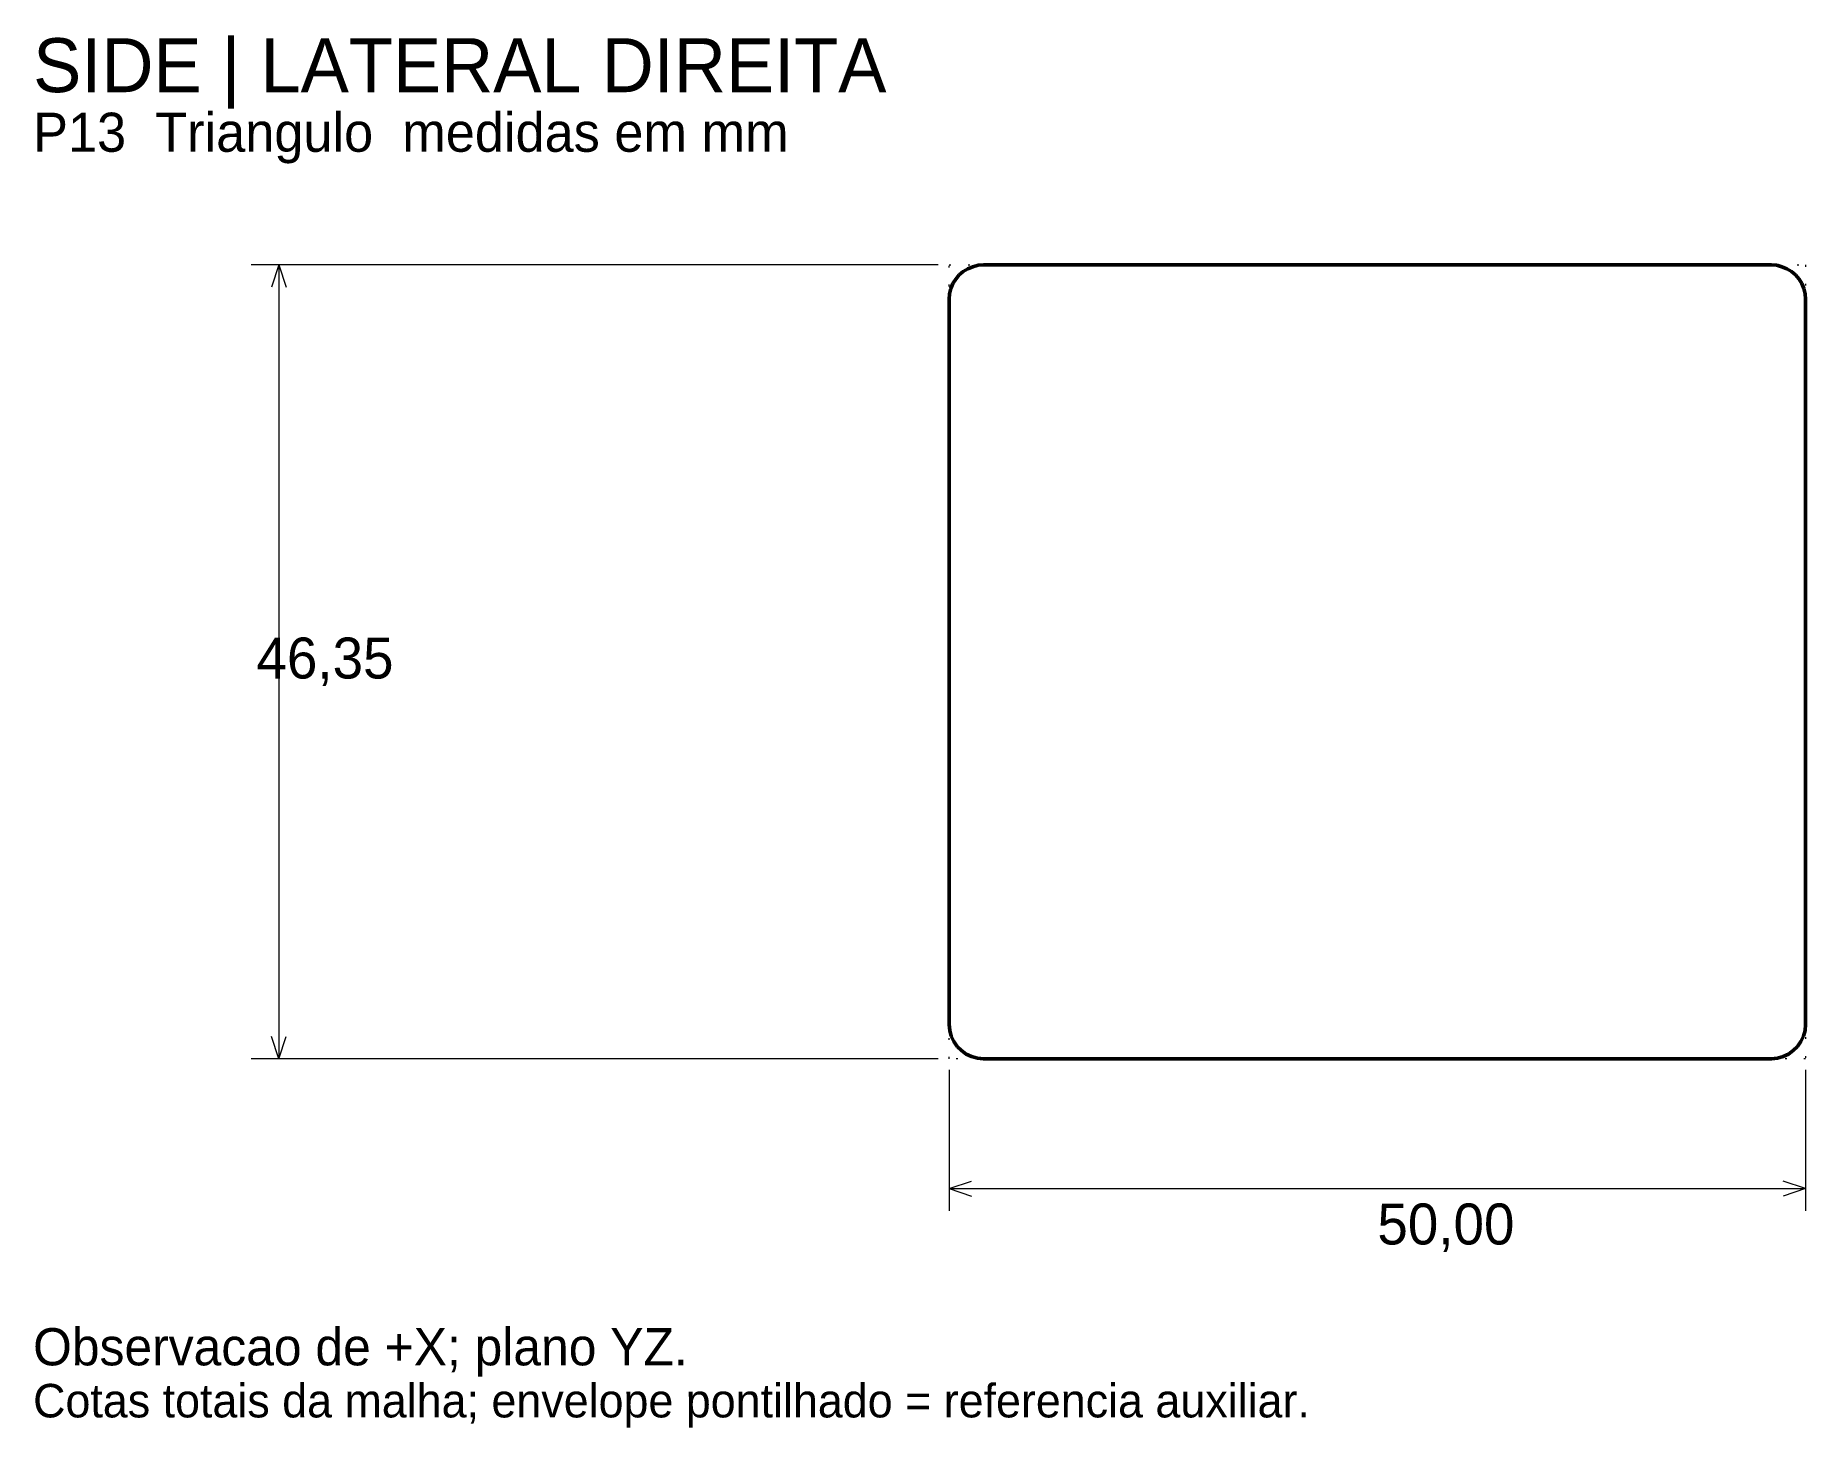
# Model space of a CAD drawing. Header units: millimetres. Extents: x 4 to 108, y 1 to 83.
import ezdxf

# ---------------------------------------------------------------- set-up
doc = ezdxf.new("R2010")
doc.units = ezdxf.units.MM
doc.linetypes.add('DOTTED', pattern=[1, 0, -1])
for name, color, linetype, lineweight in [('REFERENCE', 8, 'DOTTED', 13), ('TEXT', 7, 'CONTINUOUS', 18), ('THIN', 7, 'CONTINUOUS', 18), ('VISIBLE', 7, 'CONTINUOUS', 50)]:
    doc.layers.add(name, color=color, linetype=linetype, lineweight=lineweight)

msp = doc.modelspace()

# ---------------------------------------------------------------- linework, layer by layer
at = {"layer": 'REFERENCE'}
for p, q in [((57.61, 69.37), (107.61, 69.37)), ((57.61, 23.02), (57.61, 69.37)), ((107.61, 69.37), (107.61, 23.02)), ((107.61, 23.02), (57.61, 23.02))]:
    msp.add_line(p, q, dxfattribs=at)
at = {"layer": 'THIN'}
for p, q in [((56.96, 69.37), (16.85, 69.37)), ((18.48, 69.37), (18.04, 68.07)), ((18.48, 69.37), (18.48, 23.02)), ((18.48, 69.37), (18.91, 68.07)), ((18.48, 23.02), (18.04, 24.32)), ((18.48, 23.02), (18.91, 24.32)), ((56.96, 23.02), (16.85, 23.02)), ((57.61, 22.37), (57.61, 14.13)), ((107.61, 22.37), (107.61, 14.13)), ((57.61, 15.43), (58.91, 15.87)), ((107.61, 15.43), (106.3, 15.87)), ((57.61, 15.43), (107.61, 15.43)), ((57.61, 15.43), (58.91, 15)), ((107.61, 15.43), (106.3, 15))]:
    msp.add_line(p, q, dxfattribs=at)
at = {"layer": 'VISIBLE'}
for p, q in [((58.99, 69.27), (58.7, 69.15)), ((59.3, 69.35), (58.99, 69.27)), ((59.61, 69.37), (59.3, 69.35)), ((59.61, 69.37), (105.61, 69.37)), ((105.61, 69.37), (105.92, 69.35)), ((105.92, 69.35), (106.23, 69.27)), ((106.23, 69.27), (106.52, 69.15)), ((57.83, 68.28), (57.71, 67.99)), ((57.99, 68.55), (57.83, 68.28)), ((58.19, 68.79), (57.99, 68.55)), ((58.43, 68.99), (58.19, 68.79)), ((58.7, 69.15), (58.43, 68.99)), ((106.52, 69.15), (106.78, 68.99)), ((106.78, 68.99), (107.02, 68.79)), ((107.02, 68.79), (107.23, 68.55)), ((107.23, 68.55), (107.39, 68.28)), ((107.39, 68.28), (107.51, 67.99)), ((57.63, 67.69), (57.61, 67.37)), ((57.61, 25.02), (57.61, 67.37)), ((57.71, 67.99), (57.63, 67.69)), ((107.51, 67.99), (107.58, 67.69)), ((107.58, 67.69), (107.61, 67.37)), ((107.61, 25.02), (107.61, 67.37)), ((57.64, 24.67), (57.61, 25.02)), ((107.58, 24.67), (107.61, 25.02)), ((57.73, 24.33), (57.64, 24.67)), ((57.88, 24.02), (57.73, 24.33)), ((58.08, 23.73), (57.88, 24.02)), ((107.14, 23.73), (107.34, 24.02)), ((107.34, 24.02), (107.49, 24.33)), ((107.49, 24.33), (107.58, 24.67)), ((58.32, 23.49), (58.08, 23.73)), ((58.61, 23.29), (58.32, 23.49)), ((58.92, 23.14), (58.61, 23.29)), ((59.26, 23.05), (58.92, 23.14)), ((59.61, 23.02), (59.26, 23.05)), ((59.61, 23.02), (105.61, 23.02)), ((105.61, 23.02), (105.96, 23.05)), ((105.96, 23.05), (106.29, 23.14)), ((106.29, 23.14), (106.61, 23.29)), ((106.61, 23.29), (106.89, 23.49)), ((106.89, 23.49), (107.14, 23.73))]:
    msp.add_line(p, q, dxfattribs=at)

# ---------------------------------------------------------------- texts
at = {"layer": 'TEXT'}
for s, height, p in [('SIDE | LATERAL DIREITA', 3.1522, (4.13, 79.46)), ('P13  Triangulo  medidas em mm', 2.2826, (4.13, 75.98)), ('46,35', 2.391, (17.17, 45.22)), ('50,00', 2.391, (82.61, 12.17)), ('Observacao de +X; plano YZ.', 2.1739, (4.13, 5.11)), ('Cotas totais da malha; envelope pontilhado = referencia auxiliar.', 1.9565, (4.13, 2.07))]:
    msp.add_text(s, height=height, dxfattribs=at).set_placement(p)

doc.saveas('drawing.dxf')
